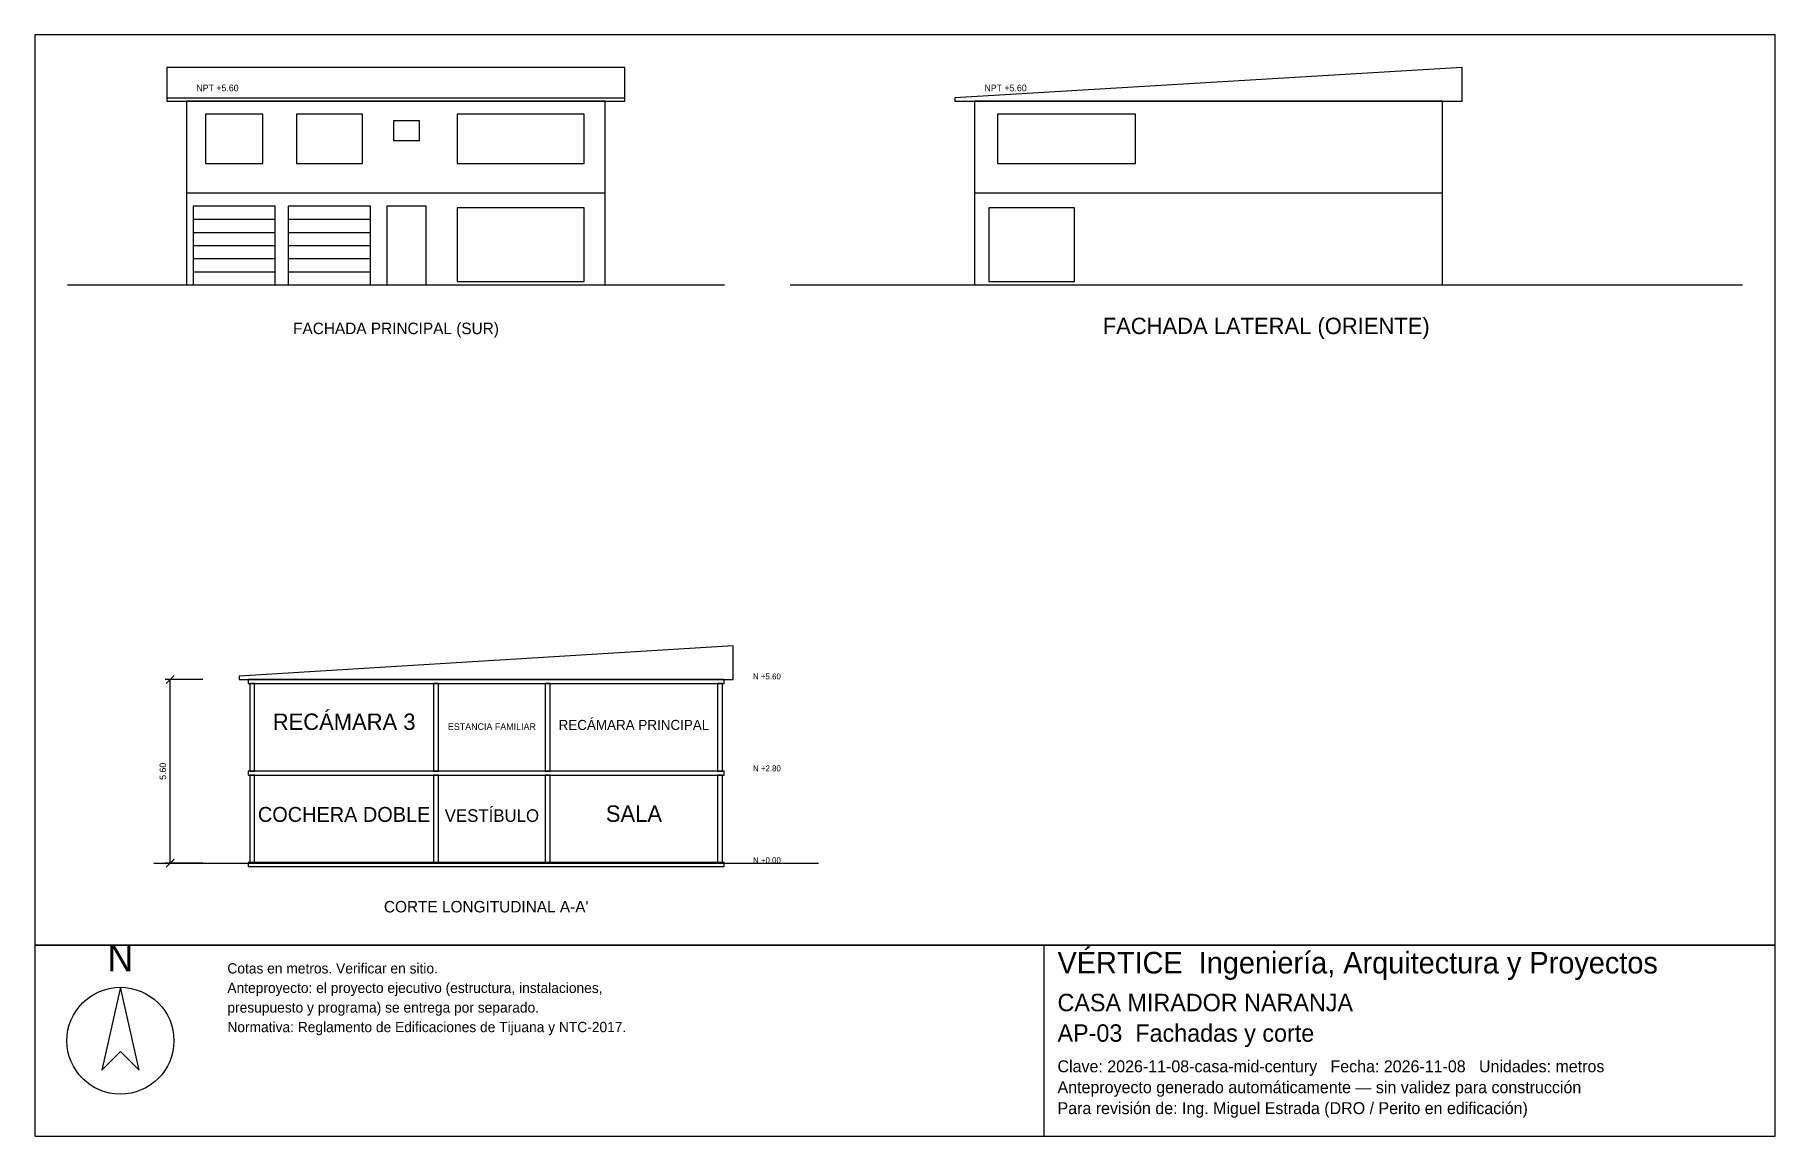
# Model space of a CAD drawing. Header units: metres. Extents: x -3 to 50, y -25.9 to 7.6.
import ezdxf
from ezdxf.enums import TextEntityAlignment as Align

# ---------------------------------------------------------------- set-up
doc = ezdxf.new("R2010")
doc.units = ezdxf.units.M
doc.header["$LTSCALE"] = 0.5
for name, color, linetype in [('A-CORTE', 7, 'CONTINUOUS'), ('A-FACHADA', 7, 'CONTINUOUS'), ('A-FACHADA-VIDRIO', 4, 'CONTINUOUS'), ('A-TEXTO', 3, 'CONTINUOUS'), ('COTAS', 8, 'CONTINUOUS'), ('LAMINA', 9, 'CONTINUOUS')]:
    doc.layers.add(name, color=color, linetype=linetype)
doc.styles.get("Standard").update_dxf_attribs({"font": 'txt', "width": 0.9})

msp = doc.modelspace()

# ---------------------------------------------------------------- linework, layer by layer
at = {"layer": 'A-CORTE'}
msp.add_line((0.62, -17.62), (20.87, -17.62), dxfattribs=at)
for points in [[(3.22, -12.02), (18.27, -12.02), (18.27, -11), (3.22, -11.92)], [(3.495, -12.14), (17.995, -12.14), (17.995, -12.02), (3.495, -12.02)], [(3.545, -14.82), (3.695, -14.82), (3.695, -12.14), (3.545, -12.14)], [(9.145, -14.82), (9.295, -14.82), (9.295, -12.14), (9.145, -12.14)], [(12.545, -14.82), (12.695, -14.82), (12.695, -12.14), (12.545, -12.14)], [(17.795, -14.82), (17.945, -14.82), (17.945, -12.14), (17.795, -12.14)], [(3.495, -14.94), (17.995, -14.94), (17.995, -14.82), (3.495, -14.82)], [(3.545, -17.62), (3.695, -17.62), (3.695, -14.94), (3.545, -14.94)], [(9.145, -17.62), (9.295, -17.62), (9.295, -14.94), (9.145, -14.94)], [(12.545, -17.62), (12.695, -17.62), (12.695, -14.94), (12.545, -14.94)], [(17.795, -17.62), (17.945, -17.62), (17.945, -14.94), (17.795, -14.94)], [(3.495, -17.72), (17.995, -17.72), (17.995, -17.6), (3.495, -17.6)]]:
    msp.add_lwpolyline(points, close=True, dxfattribs=at)
at = {"layer": 'A-FACHADA'}
for p, q in [((1.02, 5.7), (14.97, 5.7)), ((1.62, 2.8), (14.37, 2.8)), ((25.62, 2.8), (39.87, 2.8)), ((1.82, 2), (4.32, 2)), ((1.82, 1.6), (4.32, 1.6)), ((4.72, 2), (7.22, 2)), ((4.72, 1.6), (7.22, 1.6)), ((1.82, 1.2), (4.32, 1.2)), ((4.72, 1.2), (7.22, 1.2)), ((1.82, 0.8), (4.32, 0.8)), ((4.72, 0.8), (7.22, 0.8)), ((-2, 0), (18, 0)), ((1.62, 0), (14.37, 0)), ((1.82, 0.4), (4.32, 0.4)), ((4.72, 0.4), (7.22, 0.4)), ((20, 0), (49, 0)), ((25.62, 0), (39.87, 0))]:
    msp.add_line(p, q, dxfattribs=at)
for points in [[(1.02, 5.6), (14.97, 5.6), (14.97, 6.62), (1.02, 6.62)], [(25.02, 5.6), (40.47, 5.6), (40.47, 6.62), (25.02, 5.7)], [(1.62, 0), (14.37, 0), (14.37, 5.6), (1.62, 5.6)], [(25.62, 0), (39.87, 0), (39.87, 5.6), (25.62, 5.6)], [(1.82, 0), (4.32, 0), (4.32, 2.4), (1.82, 2.4)], [(4.72, 0), (7.22, 0), (7.22, 2.4), (4.72, 2.4)], [(7.72, 0), (8.92, 0), (8.92, 2.4), (7.72, 2.4)]]:
    msp.add_lwpolyline(points, close=True, dxfattribs=at)
at = {"layer": 'A-FACHADA-VIDRIO'}
for points in [[(2.2, 3.7), (3.94, 3.7), (3.94, 5.2), (2.2, 5.2)], [(4.965, 3.7), (6.975, 3.7), (6.975, 5.2), (4.965, 5.2)], [(7.92, 4.4), (8.72, 4.4), (8.72, 5), (7.92, 5)], [(9.864, 3.7), (13.726, 3.7), (13.726, 5.2), (9.864, 5.2)], [(26.32, 3.7), (30.52, 3.7), (30.52, 5.2), (26.32, 5.2)], [(9.864, 0.1), (13.726, 0.1), (13.726, 2.35), (9.864, 2.35)], [(26.054, 0.1), (28.658, 0.1), (28.658, 2.35), (26.054, 2.35)]]:
    msp.add_lwpolyline(points, close=True, dxfattribs=at)
at = {"layer": 'COTAS'}
for p, q in [((2.12, -12.02), (0.97, -12.02)), ((1, -12.14), (1.24, -11.9)), ((1.12, -17.62), (1.12, -12.02)), ((2.12, -17.62), (0.97, -17.62)), ((1, -17.74), (1.24, -17.5))]:
    msp.add_line(p, q, dxfattribs=at)
at = {"layer": 'LAMINA'}
msp.add_line((27.74, -25.938), (27.74, -20.12), dxfattribs=at)
for points in [[(-3, -20.12), (50, -20.12), (50, 7.62), (-3, 7.62)], [(-3, -25.938), (50, -25.938), (50, -20.12), (-3, -20.12)], [(-0.3936, -21.3999), (-0.9637, -23.9249), (-0.3936, -23.3548), (0.1766, -23.9249)]]:
    msp.add_lwpolyline(points, close=True, dxfattribs=at)
msp.add_circle((-0.3936, -23.029), 1.629, dxfattribs=at)

# ---------------------------------------------------------------- texts
at = {"layer": 'A-TEXTO'}
for s, height, p in [('FACHADA LATERAL (ORIENTE)', 0.5, (34.5, -1.5)), ('FACHADA PRINCIPAL (SUR)', 0.35, (8, -1.5)), ('RECÁMARA 3', 0.5, (6.42, -13.56)), ('RECÁMARA PRINCIPAL', 0.3056, (15.245, -13.56)), ('ESTANCIA FAMILIAR', 0.2026, (10.92, -13.56)), ('VESTÍBULO', 0.3827, (10.92, -16.36)), ('SALA', 0.5, (15.245, -16.36)), ('COCHERA DOBLE', 0.453, (6.42, -16.36)), ("CORTE LONGITUDINAL A-A'", 0.35, (10.745, -19.12))]:
    msp.add_text(s, height=height, dxfattribs=at).set_placement(p, align=Align.CENTER)
at = {"layer": 'COTAS'}
for s, height, p in [('NPT +5.60', 0.2, (1.92, 5.9)), ('NPT +5.60', 0.2, (25.92, 5.9)), ('N +5.60', 0.18, (18.87, -12.02)), ('N +2.80', 0.18, (18.87, -14.82)), ('N +0.00', 0.18, (18.87, -17.62))]:
    msp.add_text(s, height=height, dxfattribs=at).set_placement(p)
msp.add_text('5.60', height=0.2, rotation=90, dxfattribs=at).set_placement((1, -14.82), align=Align.CENTER)
at = {"layer": 'LAMINA'}
msp.add_text('N', height=0.8145, dxfattribs=at).set_placement((-0.3936, -20.9112), align=Align.CENTER)
for s, height, p in [('Cotas en metros. Verificar en sitio.', 0.3137, (2.8645, -20.98)), ('VÉRTICE  Ingeniería, Arquitectura y Proyectos', 0.6577, (28.1447, -20.98)), ('Anteproyecto: el proyecto ejecutivo (estructura, instalaciones,', 0.3137, (2.8645, -21.576)), ('CASA MIRADOR NARANJA', 0.5312, (28.1447, -22.131)), ('presupuesto y programa) se entrega por separado.', 0.3137, (2.8645, -22.172)), ('Normativa: Reglamento de Edificaciones de Tijuana y NTC-2017.', 0.3137, (2.8645, -22.7679)), ('AP-03  Fachadas y corte', 0.5312, (28.1447, -23.0606)), ('Clave: 2026-11-08-casa-mid-century   Fecha: 2026-11-08   Unidades: metros', 0.3643, (28.1447, -23.9902)), ('Anteproyecto generado automáticamente — sin validez para construcción', 0.3643, (28.1447, -24.6276)), ('Para revisión de: Ing. Miguel Estrada (DRO / Perito en edificación)', 0.3643, (28.1447, -25.2651))]:
    msp.add_text(s, height=height, dxfattribs=at).set_placement(p)

doc.saveas('drawing.dxf')
